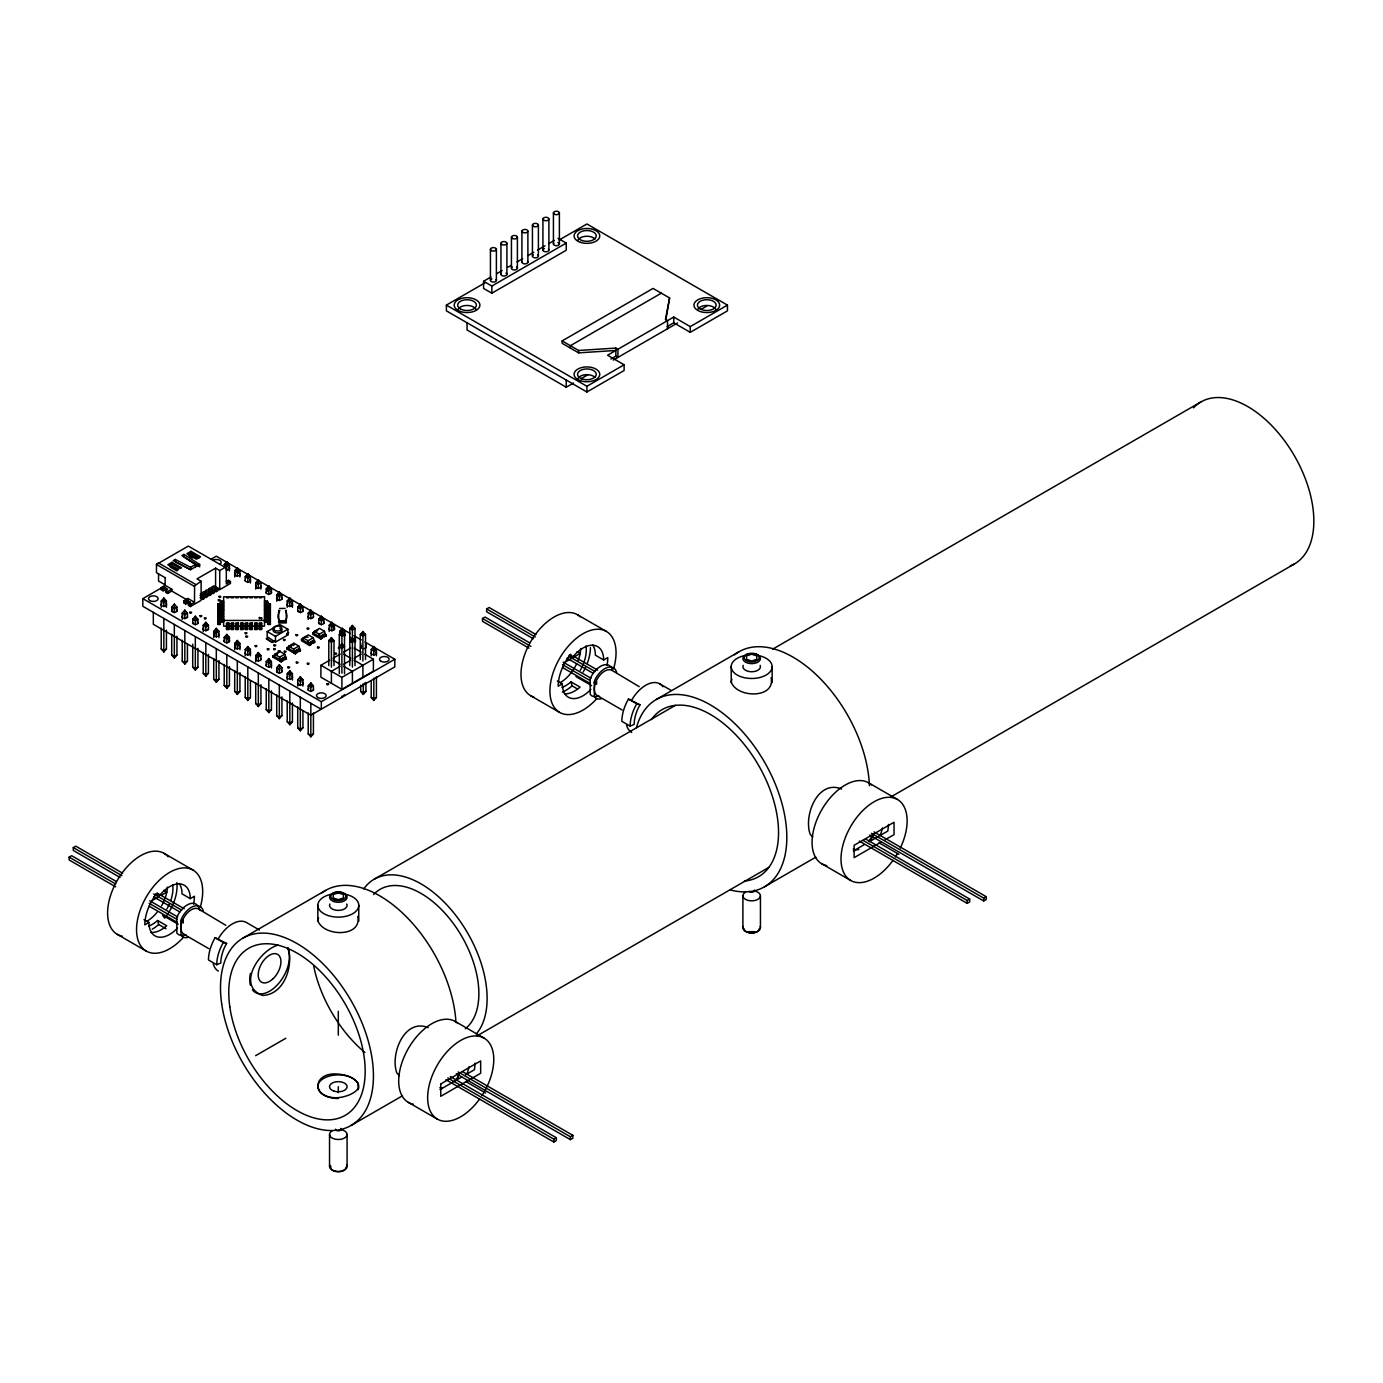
<?xml version="1.0" encoding="UTF-8"?>
<svg xmlns="http://www.w3.org/2000/svg" width="1383" height="1383" viewBox="0 0 1383 1383"><rect width="100%" height="100%" fill="white"/><g stroke="black" fill="none" stroke-linecap="round" stroke-linejoin="round"><path stroke-width="1.5" d="M188.295 603.472L190.37 604.665L194.502 602.279L194.588 585.873L201.123 581.275L201.123 600.36L190.37 606.567L188.295 605.374L188.295 603.472L190.37 602.279L190.37 604.181M274.456 656.579L274.664 654.315L279.815 651.324L284.777 654.194L286.437 658.965L282.823 659.864L281.268 661.956L273.004 657.167L273.004 655.749L276.151 655.023M288.477 648.471L288.684 646.207L293.853 643.233L298.814 646.086L300.474 650.857L296.861 651.756L295.305 653.848L287.042 649.076L287.042 647.642L289.617 646.985M293.853 643.233L293.645 645.498L292.211 644.651L290.655 646.985M302.912 640.139L303.119 637.874L308.288 634.883L313.249 637.753L314.909 642.525L311.296 643.423L309.74 645.515L301.477 640.744L301.477 639.309L303.499 638.6M314.148 633.656L314.356 631.391L319.525 628.418L324.469 631.27L326.129 636.042L322.516 636.941L320.96 639.032L312.696 634.261L312.696 632.826L314.719 632.117M167.378 887.143L166.842 892.087A29.233 16.873 -60 0 1 164.784 899.036M475.164 1063.112L474.473 1069.699L465.397 1074.937M580.739 648.489L580.22 653.433A29.233 16.873 -60 0 1 578.146 660.383M888.543 824.458L887.834 831.027L869.682 841.521M485.208 282.702L446.381 305.124L446.381 310.847L586.911 391.994L624.113 370.523L624.113 364.784L607.586 355.241L615.85 350.469L578.647 352.855L562.12 343.312L562.12 340.927L653.053 288.425L669.597 297.967L665.465 319.438L667.522 320.631L667.522 328.756M665.828 319.871L669.597 297.967M318.539 917.828L317.848 920.525C323.069 936.792 362.139 937.674 357.73 916.462M731.901 679.174L731.209 681.871C736.43 698.138 775.5 699.02 771.109 677.808M290.966 646.466L290.655 645.55M217.771 605.114L219.534 605.114L220.692 601.138L223.614 601.138M219.534 605.114L221.038 601.622L223.614 601.622M217.771 607.811L219.534 607.811L221.038 601.622M219.534 606.463L217.771 606.463L217.771 608.295L219.88 608.295L221.038 604.319L223.614 604.319M219.534 607.811L220.692 603.835L223.614 603.835M217.771 610.508L219.534 610.508L221.038 604.319M219.534 610.508L221.038 607.016L223.614 607.016M217.771 613.205L219.534 613.205L221.038 607.016M219.534 613.205L221.038 609.713L223.614 609.713M217.771 615.919L219.534 615.919L221.038 609.713M219.534 615.919L221.038 612.41L219.534 618.616L217.771 618.616M219.534 618.616L221.038 615.107L219.534 621.313L217.771 621.313M219.534 621.313L221.038 617.821L219.88 621.797L217.771 621.797L217.771 619.964L219.534 619.964M217.771 624.01L219.534 624.01L220.692 620.033L223.614 620.033M219.534 624.01L221.038 620.518L219.88 624.494L217.771 624.494L217.771 622.661L219.534 622.661M261.473 619.169L261.473 617.976L259.416 617.976M166.427 607.293L166.427 601.035L163.834 598.026L161.223 601.035L161.223 607.293M171.717 611.269L171.717 607.102L174.327 604.094L176.938 607.102L176.938 611.269M182.228 619.411L182.228 613.153L184.821 610.145L187.431 613.153L187.431 617.319M224.219 564.662L226.829 563.158L229.422 564.662L226.829 566.166L224.219 564.662L226.829 561.654L229.422 564.662L229.422 570.92M161.223 628.124L161.223 648.955L163.834 651.963L166.427 648.955L166.427 630.199M192.721 623.387L192.721 619.221L195.331 616.213L197.925 619.221L197.925 623.387M239.933 576.97L239.933 570.73L237.323 567.721L234.712 570.73L234.712 576.97M171.717 634.175L171.717 655.023L174.327 658.031L176.938 655.023L176.938 636.266M208.435 629.455L208.435 625.289L205.825 622.281L203.215 625.289L203.215 631.53M250.427 583.038L250.427 576.78L247.816 573.772L245.223 576.78L245.223 580.946M182.228 640.243L182.228 661.074L184.821 664.082L187.431 661.074L187.431 644.409M213.725 637.598L213.725 631.339L216.318 628.331L218.929 631.339L218.929 637.598M260.92 589.106L260.92 582.848L258.327 579.84L255.717 582.848L255.717 589.106M192.721 644.219L192.721 667.142L195.331 670.15L197.925 667.142L197.925 648.385M224.219 641.574L224.219 637.407L226.829 634.399L229.422 637.407L229.422 641.574M271.431 593.082L271.431 588.916L268.821 585.908L266.228 588.916L266.228 593.082M203.215 652.361L203.215 673.21L205.825 676.218L208.435 673.21L208.435 654.453M239.933 649.716L239.933 643.458L237.323 640.467L234.712 643.458L234.712 649.716M281.925 599.133L281.925 594.967L279.331 591.959L276.721 594.967L276.721 601.225M213.725 658.429L213.725 679.26L216.318 682.268L218.929 679.26L218.929 660.521M245.223 655.784L245.223 649.526L247.816 646.518L250.427 649.526L250.427 655.784M292.435 607.293L292.435 601.035L289.825 598.026L287.215 601.035L287.215 607.293M224.219 664.497L224.219 685.328L226.829 688.336L229.422 685.328L229.422 666.571M260.92 659.76L260.92 655.594L258.327 652.586L255.717 655.594L255.717 661.835M302.929 611.269L302.929 607.102L300.318 604.094L297.725 607.102L297.725 611.269M234.712 670.548L234.712 691.396L237.323 694.404L239.933 691.396L239.933 672.639M266.228 665.811L266.228 661.644L268.821 658.636L271.431 661.644L271.431 667.903M313.422 617.319L313.422 613.153L310.829 610.145L308.219 613.153L308.219 619.411M245.223 676.615L245.223 697.447L247.816 700.455L250.427 697.447L250.427 680.782M276.721 671.879L276.721 667.712L279.331 664.704L281.925 667.712L281.925 671.879M323.933 623.387L323.933 619.221L321.323 616.213L318.712 619.221L318.712 623.387M255.717 682.683L255.717 703.515L258.327 706.523L260.92 703.515L260.92 684.758M292.435 680.021L292.435 673.78L289.825 670.772L287.215 673.78L287.215 680.021M334.427 629.455L334.427 625.289L331.816 622.281L329.223 625.289L329.223 631.53M333.994 665.603L333.994 640.606L331.401 637.598L328.791 640.606L328.791 665.603M266.228 688.734L266.228 709.583L268.821 712.573L271.431 709.583L271.431 690.826M297.725 686.089L297.725 679.831L300.318 676.823L302.929 679.831L302.929 686.089M344.92 635.506L344.92 631.339L342.327 628.331L339.717 631.339L339.717 635.506M339.302 673.746L339.302 634.538L341.895 631.53L344.505 634.538L344.505 673.746M354.999 665.603L354.999 628.47L352.406 625.462L349.795 628.47L349.795 665.603M276.721 694.802L276.721 715.633L279.331 718.641L281.925 715.633L281.925 696.876M313.422 690.065L313.422 685.899L310.829 682.891L308.219 685.899L308.219 690.065M349.795 640.606L352.406 637.598L354.999 640.606L352.406 642.092L349.795 640.606L352.406 639.102L354.999 640.606M365.51 659.535L365.51 634.538L362.899 631.53L360.289 634.538L360.289 659.535M287.215 700.87L287.215 721.701L289.825 724.709L292.435 721.701L292.435 702.944M297.725 706.92L297.725 727.752L300.318 730.76L302.929 727.752L302.929 711.087M371.214 655.784L371.214 649.526L373.825 646.518L376.418 649.526L376.418 655.784M344.505 694.577L341.895 697.585L341.895 696.081M308.219 712.988L308.219 733.82L310.829 736.828L313.422 733.82L313.422 712.988M365.51 682.459L362.899 685.467L362.899 683.963M360.721 685.138L360.721 691.396L363.314 694.404L365.925 691.396L365.925 683.046M371.214 680.782L371.214 697.447L373.825 700.455L376.418 697.447L376.418 676.615M276.617 654.851L278.173 652.759M557.989 238.308L566.252 243.08L566.252 250.237L491.847 293.196L483.583 288.425L483.583 281.268L491.017 276.963M496.601 273.748L502.185 270.515M507.751 267.299L511.485 265.156M517.052 261.923L522.636 258.707M528.22 255.492L533.803 252.259M537.52 250.116L544.954 245.811M548.688 243.667L554.255 240.452M559.181 240.002L586.911 223.977L727.458 305.124L727.458 310.847L690.255 332.335L673.728 322.792L667.107 326.595M483.583 281.268L491.847 286.039L566.252 243.08M226.328 568.05L225.325 567.307L219.724 570.539L215.592 568.154L215.592 587.239L219.724 589.625L230.46 583.419L230.46 581.517L226.328 583.903L226.328 568.05L188.295 546.095L156.469 564.471L156.469 572.683L165.493 577.887M195.539 564.454L190.577 567.307L175.278 559.441L173.221 560.634L190.577 569.692L199.671 564.454L183.956 554.427L181.899 555.62L195.539 564.454L195.539 566.84M170.316 564.696L171.976 563.728L180.239 568.499L181.484 567.791L171.976 562.311L167.844 564.696L177.352 570.176L178.597 569.468L170.316 564.696L170.316 567.082L176.938 570.885M189.333 553.719L190.992 552.751L199.256 557.522L200.5 556.813L190.992 551.316L186.861 553.719L196.369 559.199L197.613 558.49L189.333 553.719L189.333 556.104L192.652 558.006M661.316 293.196L570.384 345.698L570.384 348.084M161.016 587.723L163.09 588.916L165.147 587.723L165.147 589.625L163.09 590.818L161.016 589.625L161.016 587.723L165.147 585.337L171.769 589.158L171.769 591.06L187.898 600.36L187.898 598.459L183.749 600.844L183.749 602.746L185.823 603.956L187.898 602.746L187.898 600.844L185.823 602.037L183.749 600.844M142.829 598.649L321.323 701.7L321.323 709.341L142.829 606.29L142.829 598.649L164.871 585.925M210.821 559.389L216.318 556.208L350.193 633.5M171.769 591.06L167.637 593.445L165.562 592.252L165.562 590.351L167.637 589.158L165.147 587.723M165.562 590.351L167.637 591.544L171.769 589.158M215.592 568.154L196.991 578.889L201.123 581.275M562.12 340.927L578.647 350.469L615.85 348.084L617.924 349.277L673.728 317.053L690.255 326.595L727.458 305.124M183.749 602.746L187.898 600.36M176.938 607.102L174.327 608.606L171.717 607.102M202.056 592.667L203.75 591.682L207.882 594.068L207.882 596.471L206.188 597.439L202.056 595.053L202.056 592.667L206.188 595.053L207.882 594.068M205.445 593.1L205.445 590.714L207.139 589.728L211.271 592.131L211.271 594.517L209.576 595.485L205.445 593.1L203.75 594.068M208.816 591.146L208.816 588.76L210.51 587.792L214.642 590.178L214.642 592.564L212.947 593.532L210.199 591.941M212.204 589.193L212.204 586.807L213.898 585.839L218.03 588.224L218.03 590.61L216.336 591.578L212.204 589.193L210.51 590.178M610.888 359.061L615.85 356.192L617.924 357.384L617.924 349.277M226.328 581.517L228.402 580.324L230.46 581.517M200.051 595.416L202.817 597.007L204.494 596.021L204.494 598.407L202.817 599.392L200.051 597.802M205.445 590.714L209.576 593.1L211.271 592.131M208.816 588.76L212.947 591.146L214.642 590.178M212.204 586.807L216.336 589.193L218.03 588.224M467.039 322.792L467.039 329.949L566.252 387.223L573.53 383.022M580.808 378.821L588.069 374.62M613.274 360.081L677.549 322.965M701.302 309.239L706.799 306.075M187.431 613.153L184.821 614.657L182.228 613.153M446.381 305.124L586.911 386.272L624.113 364.784M258.327 581.344L255.717 582.848L258.327 584.352L260.92 582.848M166.427 648.955L163.834 650.459L161.223 648.955M176.938 655.023L174.327 656.527L171.717 655.023M289.825 599.531L287.215 601.035L289.825 602.539L292.435 601.035M187.431 661.074L184.821 662.578L182.228 661.074M229.422 637.407L226.829 638.911L224.219 637.407M197.925 667.142L195.331 668.646L192.721 667.142M268.44 637.546L267.196 637.304L267.196 631.582L279.608 624.424L287.871 629.196L287.871 634.918L275.476 642.075L274.232 641.366L272.157 642.559L266.383 638.739L268.44 637.546L274.232 641.366M310.829 611.649L308.219 613.153L310.829 614.657L313.422 613.153M208.435 673.21L205.825 674.714L203.215 673.21M267.196 631.582L275.476 636.353L287.871 629.196M266.383 638.739L272.157 642.075L274.232 640.882M286.627 633.725L288.701 632.532L286.627 634.209L287.871 634.918M218.929 679.26L216.318 680.764L213.725 679.26M305.09 637.217L308.081 637.165M317.865 629.835L316.742 631.339M273.004 657.167L274.56 654.851M287.042 649.076L288.58 646.743M229.422 685.328L226.829 686.832L224.219 685.328M274.664 654.315L279.625 657.167L284.777 654.194M288.684 646.207L293.645 649.076L298.814 646.086M303.119 637.874L308.081 640.744L313.249 637.753M314.356 631.391L319.317 634.261L324.469 631.27M284.984 656.7L279.815 659.674L279.625 657.167M299.022 648.592L293.853 651.583L293.645 649.076M313.457 640.26L308.288 643.251L308.081 640.744M324.677 633.777L319.525 636.768L319.317 634.261M279.625 660.988L284.777 658.014L286.437 658.965M293.645 652.897L298.814 649.906L300.474 650.857M308.081 644.564L313.249 641.574M321.029 637.079L324.469 635.091L326.129 636.042M273.004 655.749L281.268 660.521L282.823 658.429L286.437 657.53M287.042 647.642L295.305 652.413L296.861 650.321L300.474 649.44M301.477 639.309L309.74 644.08L311.296 641.989L314.909 641.09M312.696 632.826L320.96 637.598L322.516 635.506L326.129 634.624M342.327 629.835L339.717 631.339L342.327 632.844L344.92 631.339M239.933 691.396L237.323 692.9L234.712 691.396M281.925 667.712L279.331 669.216L276.721 667.712M352.406 626.966L349.795 628.47L352.406 629.974L354.999 628.47M250.427 697.447L247.816 698.951L245.223 697.447M344.505 646.656L341.895 648.16L339.302 646.656L341.895 643.648L344.505 646.656L341.895 645.152M364.645 654.159L373.393 659.207L373.393 671.153L341.895 689.339L320.908 677.203L320.908 665.275L329.655 660.227M333.147 658.204L340.149 654.159M343.641 652.136L350.642 648.091M260.92 703.515L258.327 705.019L255.717 703.515M340.149 666.278L331.401 671.343L331.401 683.271M343.641 664.272L350.642 660.227M354.152 658.204L361.153 654.159M271.431 709.583L268.821 711.069L266.228 709.583M320.908 665.275L341.895 677.393L373.393 659.207M281.925 715.633L279.331 717.137L276.721 715.633M321.323 701.7L394.812 659.259L394.812 666.9L310.829 715.201L153.323 624.286L153.323 612.341M120.027 877.444L73.282 850.441L73.282 847.589L75.771 846.154L122.517 873.14M533.406 638.773L486.643 611.787L486.643 608.935L489.133 607.5L535.878 634.486M292.435 721.701L289.825 723.205L287.215 721.701M115.653 886.831L69.15 859.984L69.15 857.132L71.622 855.697L116.276 881.472M529.015 648.178L482.511 621.33L482.511 618.478L485.001 617.043L529.637 642.818M302.929 727.752L300.318 729.256L297.725 727.752M365.925 691.396L363.314 692.9L360.721 691.396M313.422 733.82L310.829 735.324L308.219 733.82M376.418 697.447L373.825 698.951L371.214 697.447M152.337 900.471L157.766 897.325M161.396 895.233L166.842 892.087L163.747 890.306M563.884 662.872L580.22 653.433L577.109 651.652M177.525 928.045A29.233 16.873 -60 0 1 148.949 922.496L144.817 924.881A35.076 20.244 -60 0 1 157.213 892.917L159.287 895.856A29.233 16.873 -60 0 1 190.284 898.639L194.415 896.236A35.076 20.244 -60 0 1 193.568 904.136M590.887 689.391A29.233 16.873 -60 0 1 562.311 683.842L558.179 686.227A35.076 20.244 -60 0 1 570.591 654.263L572.648 657.202A29.233 16.873 -60 0 1 603.645 659.985L607.794 657.582A35.076 20.244 -60 0 1 606.947 665.482M180.758 921.562L183.248 920.127L183.248 922.997M594.12 682.908L596.609 681.473L596.609 684.343M242.889 938.158L325.575 890.427M656.268 699.504L738.937 651.773M374.205 879.225L675.353 705.365M772.613 649.197L1200.945 401.917M255.63 1055.678L285.814 1038.27M477.1 1035.832L768.879 867.366M890.462 797.178L1294.471 563.918M351.04 1125.485L402.488 1095.785M764.419 886.831L815.849 857.132M439.984 1089.597L461.766 1077.029M853.346 850.943L864.237 844.65M881.334 841.953L854.106 857.667L854.106 845.307L894.04 822.263L894.04 834.623L884.964 839.861M447.798 1077.927L553.84 1139.143L556.312 1137.725L556.312 1140.577L553.84 1142.012L445.948 1079.725M863.027 840.345L967.201 900.489L969.673 899.071L969.673 901.923L967.201 903.358L859.31 841.071M458.171 1071.981L570.366 1136.757L572.856 1135.339L572.856 1138.192L570.366 1139.627L456.304 1073.761M871.532 833.327L983.728 898.103L986.217 896.668L986.217 899.538L983.728 900.973L869.665 835.107M278.035 945.09C259.226 950.363 236.234 985.491 262.407 995.432C284.31 994.93 293.68 965.801 288.062 947.649M630.112 726.092L634.175 724.364A28.058 16.198 -60 0 1 639.983 704.811L628.452 699.037A32.449 18.74 -60 0 0 621.831 721.321L630.112 726.092A32.449 18.74 -60 0 1 636.733 703.809L628.452 699.037M216.733 964.746L220.796 963.017A28.058 16.198 -60 0 1 226.605 943.465L215.091 937.691A32.449 18.74 -60 0 0 208.47 959.975L216.733 964.746A32.449 18.74 -60 0 1 223.354 942.463L215.091 937.691M279.556 608.485L285.123 608.416M279.85 610.56C272.002 624.321 292.297 625.635 285.52 610.664M226.535 597.767L228.887 597.767M231.22 597.767L233.554 597.767M235.888 597.767L238.239 597.767M240.573 597.767L242.907 597.767M245.24 597.767L247.592 597.767M249.925 597.767L252.259 597.767M254.61 597.767L256.944 597.767M259.278 597.767L261.612 597.767M264.533 601.138L267.455 601.138L268.63 605.114L270.394 605.114M264.533 601.622L267.109 601.622L268.63 605.114M223.614 602.487L220.692 602.487L220.692 601.138M264.533 602.487L267.455 602.487L267.455 601.138M221.038 602.971L223.614 602.971M264.533 602.971L267.109 602.971L268.63 607.811L270.394 607.811M219.534 603.766L217.771 603.766L217.771 605.581L219.88 605.581L219.88 604.233L217.771 604.233M264.533 603.835L267.455 603.835L267.455 605.184L264.533 605.184M268.63 603.766L270.394 603.766L270.394 605.581L268.285 605.581L268.285 604.233L270.394 604.233M264.533 604.319L267.109 604.319L268.63 607.811M220.692 605.184L223.614 605.184M221.038 605.668L223.614 605.668M264.533 605.668L267.109 605.668L268.285 608.295L270.394 608.295L270.394 606.463L268.63 606.463M223.614 606.532L220.692 606.532L220.692 607.88L223.614 607.88M264.533 606.532L267.455 606.532L268.63 610.508L270.394 610.508M217.771 606.947L219.88 606.947M264.533 607.016L267.109 607.016L268.63 610.508M270.394 606.947L268.285 606.947L268.285 608.295M264.533 607.88L267.455 607.88L267.455 606.532M221.038 608.364L223.614 608.364M264.533 608.364L267.109 608.364L268.63 613.205L270.394 613.205M219.534 609.16L217.771 609.16L217.771 610.992L219.88 610.992M268.63 609.16L270.394 609.16L270.394 610.992L268.285 610.992M223.614 609.229L220.692 609.229L220.692 610.595L223.614 610.595M264.533 609.229L267.455 609.229L267.455 610.595L264.533 610.595M264.533 609.713L267.109 609.713L268.63 613.205M221.038 611.061L223.614 611.061M264.533 611.061L267.109 611.061L268.63 615.919L270.394 615.919M219.534 611.856L217.771 611.856L217.771 613.689L219.88 613.689M223.614 611.943L220.692 611.943L220.692 613.291L223.614 613.291M264.533 611.943L267.455 611.943L267.455 613.291L264.533 613.291M268.63 611.856L270.394 611.856L270.394 613.689L268.285 613.689M221.038 613.758L223.614 613.758M264.533 613.758L267.109 613.758L268.63 618.616L270.394 618.616M219.534 614.571L217.771 614.571L217.771 616.386L219.88 616.386M223.614 614.64L220.692 614.64L220.692 615.988L223.614 615.988M264.533 614.64L267.455 614.64L267.455 615.988L264.533 615.988M268.63 614.571L270.394 614.571L270.394 616.386L268.285 616.386M221.038 616.472L223.614 616.472M264.533 616.472L267.109 616.472L268.63 621.313L270.394 621.313M219.534 617.267L217.771 617.267L217.771 619.083L219.88 619.083L219.88 617.734M268.63 617.267L270.394 617.267L270.394 619.083L268.285 619.083M223.614 617.337L220.692 617.337L220.692 618.685L223.614 618.685M264.533 617.337L267.455 617.337L267.455 618.685L264.533 618.685M221.038 619.169L223.614 619.169M264.533 619.169L267.109 619.169L268.63 624.01L270.394 624.01M264.533 620.033L267.455 620.033L268.63 624.01M268.63 619.964L270.394 619.964L270.394 621.797L268.285 621.797M223.614 620.448L264.533 620.448M278.692 621.019L286.281 621.019M223.614 621.382L220.692 621.382L220.692 620.033M264.533 621.382L267.455 621.382M221.038 621.866L223.614 621.866M264.533 621.866L267.109 621.866L268.285 624.494L270.394 624.494L270.394 622.661L268.63 622.661M278.692 621.78L286.281 621.78M226.535 623.56L228.887 623.56M231.22 623.56L233.554 623.56M235.888 623.56L238.239 623.56M240.573 623.56L242.907 623.56M245.24 623.56L247.592 623.56M249.925 623.56L252.259 623.56M254.61 623.56L256.944 623.56M259.278 623.56L261.612 623.56M226.535 625.047L228.887 624.77M231.22 625.047L233.554 624.77M235.888 624.77L238.239 625.047M240.573 625.047L242.907 624.77M245.24 625.047L247.592 624.77M249.925 624.77L252.259 625.047M254.61 624.77L256.944 625.047M259.278 625.047L261.612 624.77M226.535 628.055L228.887 628.055M231.22 628.055L233.554 628.055M235.888 628.055L238.239 628.055M240.573 628.055L242.907 628.055M245.24 628.055L247.592 628.055M249.925 628.055L252.259 628.055M254.61 628.055L256.944 628.055M259.278 628.055L261.612 628.055M226.535 628.331L228.887 628.331M231.22 628.331L233.554 628.331M235.888 628.331L238.239 628.331M240.573 628.331L242.907 628.331M245.24 628.331L247.592 628.331M249.925 628.331L252.259 628.331M254.61 628.331L256.944 628.331M259.278 628.331L261.612 628.331M226.535 629.075L228.887 629.075M231.22 629.075L233.554 629.075M235.888 629.075L238.239 629.075M240.573 629.075L242.907 629.075M245.24 629.075L247.592 629.075M249.925 629.075L252.259 629.075M254.61 629.075L256.944 629.075M259.278 629.075L261.612 629.075M339.786 647.503L338.334 647.987L339.786 648.834M748.704 931.675L754.634 931.675M636.733 703.809L639.983 704.811M223.354 942.463L226.605 943.465M577.437 614.709L606.376 631.409M868.524 782.761L897.446 799.46M659.777 683.842L670.928 690.29M603.645 659.985L595.381 655.196A29.233 16.873 -60 0 0 592.615 644.876M573.271 656.078L597.594 670.115M569.174 655.196L572.648 657.202M874.021 831.892L986.217 896.668M486.643 608.935L535.273 636.993M568.932 656.424L595.105 671.55M567.065 658.222L593.238 673.331M879.018 842.817L898.915 854.314M563.123 662.146L591.025 678.258M865.516 838.928L969.673 899.071M482.511 618.478L530.882 646.397M562.501 664.653L590.403 680.764M562.501 667.522L590.403 683.634M575.95 676.581L591.578 685.605M597.352 695.684L622.16 709.998M562.034 687.455A29.233 16.873 -60 0 0 570.972 681.854L580.065 687.092A29.233 16.873 -60 0 1 564.385 693.765M570.972 681.854L572.043 685.847L577.506 688.993M557.349 680.972L562.311 683.842M530.674 695.701L559.596 712.418M821.744 863.753L850.683 880.47M353.91 635.644L361.343 639.949M365.077 642.092L394.812 659.259M373.825 648.022L376.418 649.526L373.825 651.03L371.214 649.526M341.895 633.034L344.505 634.538L341.895 636.042L339.302 634.538M192.583 554.618L198.91 558.283M354.152 648.091L361.153 652.136M189.056 560.236L197.665 565.198M343.641 654.159L350.642 658.204M354.152 660.227L362.899 665.275L362.899 677.203M333.147 660.227L340.149 664.272M343.641 666.278L352.406 671.343L352.406 683.271M195.66 584.421L158.786 563.14A3.164 2.576 0 0 0 157.904 563.244L156.469 564.471L194.502 586.427M200.362 593.635L204.494 596.021M165.493 585.044L158.544 581.033L158.544 573.876M187.898 598.459L194.502 602.279M187.898 600.844L190.37 602.279M195.331 617.717L197.925 619.221L195.331 620.725L192.721 619.221M216.318 629.835L218.929 631.339L216.318 632.844L213.725 631.339M247.816 648.022L250.427 649.526L247.816 651.03L245.223 649.526M268.821 660.14L271.431 661.644L268.821 663.149L266.228 661.644M300.318 678.327L302.929 679.831L300.318 681.335L297.725 679.831M164.076 853.363L192.998 870.063M455.145 1021.415L484.085 1038.114M259.434 930.016L246.399 922.496A28.058 16.198 -60 0 0 218.341 938.694M190.284 898.639L182.02 893.85A29.233 16.873 -60 0 0 179.254 883.53M198.599 909.029L225.827 925.313M158.042 893.66L184.216 908.769M155.812 893.85L159.287 895.856M462.527 1071.635L572.856 1135.339M73.282 847.589L121.911 875.646M153.686 894.006L181.743 910.204M153.686 896.875L179.876 911.985M465.656 1081.471L485.537 1092.968M149.762 900.8L177.664 916.912M450.288 1076.51L556.312 1137.725M69.15 857.132L115.653 883.979M149.139 903.306L177.041 919.418M149.139 906.176L177.041 922.288M178.217 924.259L162.589 915.235L164.663 918.191A35.076 20.244 -60 0 0 176.851 882.613M183.991 934.338L208.798 948.652M148.673 926.109A29.233 16.873 -60 0 0 157.61 920.508L166.703 925.763A29.233 16.873 -60 0 1 151.024 932.419M157.61 920.508L158.682 924.501L165.96 928.702M143.988 919.626L148.949 922.496M117.296 934.355L146.235 951.072M408.383 1102.407L437.322 1119.124M639.205 686.659L611.977 670.375A14.608 8.436 -60 0 0 596.471 680.505A14.608 8.436 -60 0 0 599.496 696.341M841.59 789.019C817.716 779.096 803.264 815.78 810.248 834.416L812.789 836.992M428.229 1027.673C404.355 1017.75 389.902 1054.434 396.869 1073.07L399.428 1075.646M268.63 615.919L267.109 612.41L267.109 613.758M268.63 618.616L267.109 615.107L267.109 616.472M268.63 621.313L267.109 617.821L267.109 619.169M983.728 898.103L983.728 900.973M967.201 900.489L967.201 903.358M772.129 666.675L772.129 682.58M760.443 895.786L760.443 927.768M742.896 895.786L742.896 927.768M731.209 666.675L731.209 682.58M690.255 326.595L690.255 332.335M673.728 317.053L673.728 322.792M615.85 348.084L615.85 356.192M586.911 386.272L586.911 391.994M578.647 350.469L578.647 352.855M570.366 1136.757L570.366 1139.627M566.252 380.066L566.252 387.223M559.389 212.947L559.389 243.978M553.84 1139.143L553.84 1142.012M553.425 212.947L553.425 243.978M548.895 219.015L548.895 250.046M542.931 219.015L542.931 250.046M538.402 225.083L538.402 256.097M532.438 225.083L532.438 256.097M527.891 231.134L527.891 262.165M521.927 231.134L521.927 262.165M517.398 237.202L517.398 268.233M511.433 237.202L511.433 268.233M506.904 243.27L506.904 274.283M500.94 243.27L500.94 274.283M496.393 249.32L496.393 280.351M491.847 286.039L491.847 293.196M490.429 249.32L490.429 280.351M373.825 646.518L373.825 655.196M373.825 678.119L373.825 700.455M365.925 643.458L365.925 647.642M363.314 684.55L363.314 694.404M362.899 631.53L362.899 661.039M360.721 643.458L360.721 647.642M358.767 905.329L358.767 921.234M355.431 637.407L355.431 641.574M352.406 625.462L352.406 667.107M350.21 637.407L350.21 641.574M347.081 1134.44L347.081 1166.422M342.327 628.331L342.327 632.844M341.895 631.53L341.895 673.158M341.895 677.393L341.895 689.339M338.299 1011.301L338.299 1035.158M338.299 1086.71L338.299 1092.674M331.816 622.281L331.816 630.959M331.401 637.598L331.401 667.107M329.534 1134.44L329.534 1166.422M324.573 635.506L324.573 636.941M322.516 636.699L322.516 638.133M321.323 616.213L321.323 624.891M320.96 637.598L320.96 639.032M317.848 905.329L317.848 921.234M314.252 631.927L314.252 633.362M313.353 641.989L313.353 643.423M311.296 643.181L311.296 644.616M310.829 610.145L310.829 618.823M310.829 682.891L310.829 691.569M310.829 703.273L310.829 736.828M309.74 644.08L309.74 645.515M303.015 638.41L303.015 639.845M300.318 604.094L300.318 612.773M300.318 676.823L300.318 685.501M300.318 697.205L300.318 730.76M298.918 650.321L298.918 651.756M296.861 651.514L296.861 652.949M295.305 652.413L295.305 653.848M289.825 598.026L289.825 606.705M289.825 670.772L289.825 679.451M289.825 691.154L289.825 724.709M286.281 610.214L286.281 622.92L278.692 622.92L278.692 610.214M284.881 658.429L284.881 659.864M282.823 659.622L282.823 661.057M281.268 660.521L281.268 661.956M279.331 591.959L279.331 600.637M279.331 664.704L279.331 673.383M279.331 685.086L279.331 718.641M276.617 653.658L276.617 655.093M275.476 636.353L275.476 642.075M268.821 585.908L268.821 594.586M268.821 658.636L268.821 667.315M268.821 679.018L268.821 712.573M268.285 624.494L267.109 620.518L267.109 621.866M267.109 601.622L267.109 602.971M267.109 604.319L267.109 605.668M267.109 607.016L267.109 608.364M267.109 609.713L267.109 611.061M258.327 579.84L258.327 588.518M258.327 652.586L258.327 661.264M258.327 672.968L258.327 706.523M247.816 573.772L247.816 582.45M247.816 646.518L247.816 655.196M247.816 666.9L247.816 700.455M237.323 567.721L237.323 576.4M237.323 640.467L237.323 649.128M237.323 660.832L237.323 694.404M228.402 580.324L228.402 582.226M226.829 561.654L226.829 570.332M226.829 634.399L226.829 643.078M226.829 654.781L226.829 688.336M219.88 620.448L219.88 621.797M219.88 623.145L219.88 624.494M219.724 570.539L219.724 589.625M216.336 589.193L216.336 591.578M216.318 628.331L216.318 637.01M216.318 648.713L216.318 682.268M212.947 591.146L212.947 593.532M209.576 593.1L209.576 595.485M206.188 595.053L206.188 597.439M205.825 622.281L205.825 630.959M205.825 642.663L205.825 676.218M202.817 597.007L202.817 599.392M199.671 564.454L199.671 566.84L183.956 556.813L183.956 554.427M195.331 616.213L195.331 624.891M195.331 636.595L195.331 670.15M190.992 551.316L190.992 553.719M190.577 567.307L190.577 569.692L175.278 561.826L175.278 559.441M190.37 604.665L190.37 606.567M185.823 602.037L185.823 603.956M184.821 610.145L184.821 618.823M184.821 630.527L184.821 664.082M174.327 604.094L174.327 612.773M174.327 624.476L174.327 658.031M171.976 562.311L171.976 564.696M167.637 591.544L167.637 593.445M165.147 577.696L165.147 585.337M163.834 598.026L163.834 606.705M163.834 618.408L163.834 651.963M163.09 588.916L163.09 590.818M458.015 309.446A9.353 5.394 0 0 1 467.039 305.453A9.353 5.394 0 0 1 476.08 309.446M577.887 240.244A9.353 5.394 0 0 1 585.701 236.286A9.353 5.394 0 0 1 595.018 238.948M697.758 309.446A9.353 5.394 0 0 1 706.799 305.453A9.353 5.394 0 0 1 715.824 309.446M577.887 378.665A9.353 5.394 0 0 1 585.701 374.707A9.353 5.394 0 0 1 595.018 377.369M557.902 242.492A2.973 1.729 0 0 1 558.991 244.843A2.973 1.729 0 0 1 554.929 245.465A2.973 1.729 0 0 1 553.822 243.114M516.516 267.005A2.973 1.729 0 0 1 516.516 269.443A2.973 1.729 0 0 1 512.298 269.443A2.973 1.729 0 0 1 512.298 267.005M506.022 273.073A2.973 1.729 0 0 1 506.195 275.39A2.973 1.729 0 0 1 502.202 275.701A2.973 1.729 0 0 1 501.337 273.436M537.52 254.887A2.973 1.729 0 0 1 537.52 257.324A2.973 1.729 0 0 1 533.302 257.324A2.973 1.729 0 0 1 533.302 254.887M527.493 261.301A2.973 1.729 0 0 1 525.298 263.876A2.973 1.729 0 0 1 522.031 261.715M495.996 279.487A2.973 1.729 0 0 1 494.907 281.838A2.973 1.729 0 0 1 490.827 281.216A2.973 1.729 0 0 1 491.916 278.865M548.498 249.182A2.973 1.729 0 0 1 547.409 251.533A2.973 1.729 0 0 1 543.329 250.911A2.973 1.729 0 0 1 544.418 248.56M281.337 629.109A4.391 2.524 0 0 1 280.058 632.463A4.391 2.524 0 0 1 274.18 632.014A4.391 2.524 0 0 1 274.439 628.591M279.729 628.193A4.391 2.524 0 0 1 280.645 628.591M375.709 652.119A2.68 1.539 0 0 1 374.516 654.695A2.68 1.539 0 0 1 371.232 652.811M365.907 646.743A2.68 1.539 0 0 1 364.006 648.627M361.43 648.229A2.68 1.539 0 0 1 361.43 646.051M212.913 560.305A4.823 2.783 0 0 1 219.741 560.305A4.823 2.783 0 0 1 219.741 564.247M270.705 591.492A2.68 1.539 0 0 1 270.359 593.843A2.68 1.539 0 0 1 266.4 593.238A2.68 1.539 0 0 1 268.129 591.094M260.903 586.133A2.68 1.539 0 0 1 257.636 588.017A2.68 1.539 0 0 1 256.443 585.441M354.705 639.983A2.68 1.539 0 0 1 354.705 642.179M350.936 642.179A2.68 1.539 0 0 1 350.936 639.983M228.714 639.983A2.68 1.539 0 0 1 228.714 642.179A2.68 1.539 0 0 1 224.945 642.179A2.68 1.539 0 0 1 224.945 639.983M218.22 633.933A2.68 1.539 0 0 1 217.857 636.284A2.68 1.539 0 0 1 213.898 635.661A2.68 1.539 0 0 1 215.627 633.535M208.401 628.556A2.68 1.539 0 0 1 205.133 630.441A2.68 1.539 0 0 1 203.941 627.865M197.216 621.797A2.68 1.539 0 0 1 196.023 624.39A2.68 1.539 0 0 1 192.738 622.488M238.014 572.908A2.68 1.539 0 0 1 239.743 575.051A2.68 1.539 0 0 1 235.784 575.656A2.68 1.539 0 0 1 235.438 573.305M228.714 567.255A2.68 1.539 0 0 1 229.146 569.105A2.68 1.539 0 0 1 226.138 569.831M165.718 603.61A2.68 1.539 0 0 1 165.718 605.806A2.68 1.539 0 0 1 161.932 605.806A2.68 1.539 0 0 1 161.932 603.61M187.414 616.438A2.68 1.539 0 0 1 184.129 618.322A2.68 1.539 0 0 1 182.936 615.746M176.211 609.678A2.68 1.539 0 0 1 176.211 611.856A2.68 1.539 0 0 1 172.443 611.856A2.68 1.539 0 0 1 172.443 609.678M302.203 609.678A2.68 1.539 0 0 1 301.01 612.254A2.68 1.539 0 0 1 297.743 610.37M323.207 621.797A2.68 1.539 0 0 1 322.014 624.39A2.68 1.539 0 0 1 318.747 622.488M313.405 616.438A2.68 1.539 0 0 1 310.138 618.322A2.68 1.539 0 0 1 308.928 615.746M333.718 627.865A2.68 1.539 0 0 1 333.718 630.043A2.68 1.539 0 0 1 329.932 630.043A2.68 1.539 0 0 1 329.932 627.865M291.709 603.61A2.68 1.539 0 0 1 291.709 605.806A2.68 1.539 0 0 1 287.941 605.806A2.68 1.539 0 0 1 287.941 603.61M281.216 597.56A2.68 1.539 0 0 1 281.216 599.738A2.68 1.539 0 0 1 277.43 599.738A2.68 1.539 0 0 1 277.43 597.56M302.203 682.424A2.68 1.539 0 0 1 301.01 685A2.68 1.539 0 0 1 297.743 683.116M291.709 676.356A2.68 1.539 0 0 1 291.709 678.534A2.68 1.539 0 0 1 287.941 678.534A2.68 1.539 0 0 1 287.941 676.356M281.216 670.306A2.68 1.539 0 0 1 281.216 672.484A2.68 1.539 0 0 1 277.43 672.484A2.68 1.539 0 0 1 277.43 670.306M344.211 633.933A2.68 1.539 0 0 1 344.211 636.111M339.734 635.419A2.68 1.539 0 0 1 340.425 633.933M270.705 664.238A2.68 1.539 0 0 1 270.705 666.416A2.68 1.539 0 0 1 266.936 666.416A2.68 1.539 0 0 1 266.936 664.238M260.903 658.861A2.68 1.539 0 0 1 257.636 660.763A2.68 1.539 0 0 1 256.443 658.17M249.718 579.373A2.68 1.539 0 0 1 248.508 581.949A2.68 1.539 0 0 1 245.24 580.065M313.405 689.183A2.68 1.539 0 0 1 310.138 691.068A2.68 1.539 0 0 1 308.928 688.492M249.718 652.119A2.68 1.539 0 0 1 248.508 654.695A2.68 1.539 0 0 1 245.24 652.811M238.014 645.654A2.68 1.539 0 0 1 239.743 647.797A2.68 1.539 0 0 1 235.784 648.402A2.68 1.539 0 0 1 235.438 646.051M872.154 836.145A17.53 10.13 -60 0 1 869.112 841.417M858.791 849.473A17.53 10.13 -60 0 1 853.225 848.972M753.942 653.675A8.765 5.065 0 0 1 758.852 661.472A8.765 5.065 0 0 1 744.486 661.472A8.765 5.065 0 0 1 749.396 653.675M612.513 670.029A17.53 10.13 -60 0 0 591.768 675.578L590.195 678.846L590.195 694.387L591.768 695.839A17.53 10.13 -60 0 0 597.318 696.323M616.645 672.415A17.53 10.13 -60 0 0 595.9 677.964L594.327 681.231L594.327 696.773L595.9 698.225A17.53 10.13 -60 0 0 601.449 698.709M882.458 827.933A29.233 16.873 -60 0 1 880.401 834.883M826.775 865.62A46.763 27.003 -60 0 1 821.001 811.095A46.763 27.003 -60 0 1 871.376 784.87M893.038 860.295A46.763 27.003 -60 0 1 841.59 865.896A46.763 27.003 -60 0 1 881.697 798.406A46.763 27.003 -60 0 1 900.298 848.056M897.446 853.467A46.763 27.003 -60 0 1 895.337 856.941M870.944 838.15A35.076 20.244 -60 0 1 869.008 841.279M754.444 890.116A2.87 1.66 0 0 1 752.767 892.07A2.87 1.66 0 0 1 749.188 891.361M756.052 891.413A8.765 5.065 0 0 1 758.852 898.691A8.765 5.065 0 0 1 746.042 899.659A8.765 5.065 0 0 1 745.472 892.208M760.149 926.454A8.765 5.065 0 0 1 751.678 932.834A8.765 5.065 0 0 1 743.207 926.454M759.267 928.719A7.607 4.391 0 0 1 751.678 933.11A7.607 4.391 0 0 1 744.071 928.719M873.347 835.315A28.058 16.198 -60 0 1 869.682 841.659M631.72 700.04A28.058 16.198 -60 0 1 662.924 686.763M631.72 732.437A28.058 16.198 -60 0 1 626.568 725.141M636.474 727.665A108.151 62.442 60 0 1 764.419 761.947A108.151 62.442 60 0 1 730.12 889.891M734.425 654.851A108.151 62.442 60 0 1 817.595 676.01A108.151 62.442 60 0 1 869.406 785.7M651.272 719.679A96.464 55.683 60 0 1 758.558 765.318A96.464 55.683 60 0 1 744.434 881.057M760.149 665.361A8.765 5.065 0 0 1 751.678 671.74A8.765 5.065 0 0 1 743.207 665.361M756.968 655.265A20.468 11.807 0 0 1 768.429 673.452A20.468 11.807 0 0 1 734.909 673.452A20.468 11.807 0 0 1 746.371 655.265M585.977 645.982A29.233 16.873 -60 0 1 583.522 663.477M582.813 665.223A29.233 16.873 -60 0 1 580.238 670.323M576.642 663.84A29.233 16.873 -60 0 1 560.253 682.649M590.42 647.572A35.076 20.244 -60 0 1 587.101 663.805M585.683 667.125A35.076 20.244 -60 0 1 583.159 672.017M572.043 685.847A35.076 20.244 -60 0 1 562.38 692.157M596.972 698.432A46.763 27.003 -60 0 1 550.348 696.842A46.763 27.003 -60 0 1 586.824 631.772A46.763 27.003 -60 0 1 613.533 668.888M533.924 697.118A46.763 27.003 -60 0 1 530.674 641.695A46.763 27.003 -60 0 1 580.29 616.818M340.788 1128.372A2.87 1.66 0 0 1 339.042 1130.793A2.87 1.66 0 0 1 335.447 1129.185M340.581 1129.548A8.765 5.065 0 0 1 346.251 1136.584A8.765 5.065 0 0 1 333.286 1138.589A8.765 5.065 0 0 1 332.11 1130.862M346.77 1165.108A8.765 5.065 0 0 1 338.299 1171.487A8.765 5.065 0 0 1 329.846 1165.108M345.906 1167.373A7.607 4.391 0 0 1 340.27 1171.608A7.607 4.391 0 0 1 331.73 1169.569M330.969 1168.514A7.607 4.391 0 0 1 330.969 1166.249M458.274 1077.219A28.058 16.198 -60 0 1 456.321 1080.313M218.341 971.091A28.058 16.198 -60 0 1 213.207 963.795M287.56 948.202A28.058 16.198 -60 0 1 278.744 983.313A28.058 16.198 -60 0 1 252.398 989.658M250.409 985.266A28.058 16.198 -60 0 1 250.409 973.407M364.887 1052.463A96.464 55.683 60 0 1 313.768 966.44M321.063 893.504A108.151 62.442 60 0 1 402.643 913.143A108.151 62.442 60 0 1 455.82 1020.377M338.299 1098.517A20.468 11.807 0 0 1 317.917 1085.69L318.539 1082.284A20.053 13.813 12.2 0 1 333.009 1073.934C341.929 1073.778 352.337 1075.697 358.076 1083.166L358.076 1088.404A20.053 8.799 -9.8 0 1 343.606 1096.754C334.358 1099.208 319.075 1097.532 317.848 1085.759A20.468 11.807 0 0 1 341.86 1075.075A20.468 11.807 0 0 1 358.076 1089.769M346.77 904.015A8.765 5.065 0 0 1 338.299 910.394A8.765 5.065 0 0 1 329.846 904.015M345.301 894.231A20.468 11.807 0 0 1 354.359 912.659A20.468 11.807 0 0 1 321.219 911.829A20.468 11.807 0 0 1 333.009 893.919M459.363 1073.398A17.53 10.13 -60 0 1 454.834 1081.264M442.439 1088.421A17.53 10.13 -60 0 1 439.863 1087.626M172.616 884.636A29.233 16.873 -60 0 1 170.8 900.402M169.452 903.877A29.233 16.873 -60 0 1 166.876 908.977M164.076 900.765A29.233 16.873 -60 0 1 161.5 905.882M157.213 912.14A29.233 16.873 -60 0 1 146.892 921.303M158.682 924.501A35.076 20.244 -60 0 1 152.251 929.186M183.611 937.104A46.763 27.003 -60 0 1 136.969 935.496A46.763 27.003 -60 0 1 173.463 870.426A46.763 27.003 -60 0 1 200.172 907.542M122.326 936.222A46.763 27.003 -60 0 1 117.296 880.349A46.763 27.003 -60 0 1 168.19 856.769M469.096 1066.587A29.233 16.873 -60 0 1 467.022 1073.536M413.396 1104.274A46.763 27.003 -60 0 1 407.622 1049.749A46.763 27.003 -60 0 1 457.998 1023.524M479.659 1098.949A46.763 27.003 -60 0 1 427.866 1102.009A46.763 27.003 -60 0 1 472.917 1036.074A46.763 27.003 -60 0 1 481.958 1095.595M199.152 908.683A17.53 10.13 -60 0 0 178.39 914.232L176.834 917.499L176.834 933.041L178.39 934.493A17.53 10.13 -60 0 0 183.956 934.977M186.135 934.994A14.608 8.436 -60 0 1 183.991 917.465A14.608 8.436 -60 0 1 200.241 910.55M203.284 911.069A17.53 10.13 -60 0 0 182.539 916.618L180.966 919.885L180.966 935.427L182.539 936.879A17.53 10.13 -60 0 0 188.088 937.363M363.694 888.975A93.525 54.006 60 0 1 455.699 915.269A93.525 54.006 60 0 1 476.236 1034.086M1193.529 407.829A93.525 54.006 60 0 1 1292.396 452.414A93.525 54.006 60 0 1 1290.218 565.958M373.583 894.524A81.839 47.247 60 0 1 456.217 927.544A81.839 47.247 60 0 1 465.31 1028.779M440.745 1083.961L440.745 1096.321L480.662 1073.277L480.662 1060.917L440.745 1083.961M259.416 617.492L259.416 618.685L261.906 618.08L259.416 617.492M189.869 612.22C189.315 615.107 194.156 611.39 189.869 612.22M219.05 596.401C218.514 599.288 223.337 595.572 219.05 596.401M200.051 615.677C199.498 618.564 204.338 614.847 200.051 615.677M218.376 599.824C217.822 602.711 222.663 598.995 218.376 599.824M204.459 617.976C203.906 620.863 208.747 617.146 204.459 617.976M245.206 632.774C244.653 635.661 249.476 631.945 245.206 632.774M245.932 636.232C245.379 639.119 250.219 635.402 245.932 636.232M255.181 645.688C254.628 648.558 259.451 644.858 255.181 645.688M267.351 648.834C266.798 651.721 271.638 648.005 267.351 648.834M273.972 645.014C273.419 647.901 278.26 644.184 273.972 645.014M273.661 648.713C273.108 651.6 277.931 647.884 273.661 648.713M283.515 639.499C282.979 642.386 287.802 638.669 283.515 639.499M278.381 650.84C277.827 653.727 282.668 650.01 278.381 650.84M296.014 634.711C295.461 637.598 300.301 633.881 296.014 634.711M284.362 651.255C283.809 654.142 288.649 650.425 284.362 651.255M307.251 628.228C306.698 631.115 311.538 627.398 307.251 628.228M287.941 667.021C287.387 669.908 292.211 666.191 287.941 667.021M296.325 662.18C295.789 665.05 300.612 661.333 296.325 662.18M317.537 647.14C317.001 650.027 321.824 646.31 317.537 647.14M307.354 663.321C306.801 666.208 311.642 662.492 307.354 663.321M334.859 653.26C334.323 656.147 339.146 652.43 334.859 653.26M326.993 683.755C326.44 686.642 331.28 682.925 326.993 683.755M163.834 599.531L161.223 601.035L163.834 602.539L166.427 601.035L163.834 599.531M237.323 569.226L234.712 570.73L237.323 572.234L239.933 570.73L237.323 569.226M247.816 575.276L245.223 576.78L247.816 578.284L250.427 576.78L247.816 575.276M205.825 623.785L203.215 625.289L205.825 626.793L208.435 625.289L205.825 623.785M268.821 587.412L266.228 588.916L268.821 590.42L271.431 588.916L268.821 587.412M279.331 593.463L276.721 594.967L279.331 596.471L281.925 594.967L279.331 593.463M237.323 641.971L234.712 643.458L237.323 644.962L239.933 643.458L237.323 641.971M300.318 605.598L297.725 607.102L300.318 608.606L302.929 607.102L300.318 605.598M258.327 654.09L255.717 655.594L258.327 657.098L260.92 655.594L258.327 654.09M321.323 617.717L318.712 619.221L321.323 620.725L323.933 619.221L321.323 617.717M331.816 623.785L329.223 625.289L331.816 626.793L334.427 625.289L331.816 623.785M331.401 639.102L328.791 640.606L331.401 642.092L333.994 640.606L331.401 639.102M289.825 672.276L287.215 673.78L289.825 675.284L292.435 673.78L289.825 672.276M362.899 633.034L360.289 634.538L362.899 636.042L365.51 634.538L362.899 633.034M310.829 684.395L308.219 685.899L310.829 687.403L313.422 685.899L310.829 684.395M751.678 654.194L746.543 655.905L746.543 659.311L751.678 661.022L756.795 659.311L756.795 655.905L751.678 654.194M338.299 892.848L333.182 894.559L333.182 897.965L338.299 899.676L343.433 897.965L343.433 894.559L338.299 892.848M264.533 596.816L223.614 596.816L223.614 626.171L264.533 626.171L264.533 596.816M228.887 623.076L226.535 623.076L226.535 629.559L228.887 629.559L228.887 623.076M233.554 623.076L231.22 623.076L231.22 629.559L233.554 629.559L233.554 623.076M238.239 623.076L235.888 623.076L235.888 629.559L238.239 629.559L238.239 623.076M242.907 623.076L240.573 623.076L240.573 629.559L242.907 629.559L242.907 623.076M247.592 623.076L245.24 623.076L245.24 629.559L247.592 629.559L247.592 623.076M252.259 623.076L249.925 623.076L249.925 629.559L252.259 629.559L252.259 623.076M256.944 623.076L254.61 623.076L254.61 629.559L256.944 629.559L256.944 623.076M261.612 623.076L259.278 623.076L259.278 629.559L261.612 629.559L261.612 623.076M582.243 240.59A9.353 5.394 0 0 0 596.263 235.923A9.353 5.394 0 0 0 582.243 231.238A9.353 5.394 0 0 0 582.243 240.59M460.435 308.945A9.353 5.394 0 0 0 476.08 306.525A9.353 5.394 0 0 0 464.619 299.904A9.353 5.394 0 0 0 460.435 308.945M697.706 310.38A12.862 7.434 0 0 0 719.212 307.043A12.862 7.434 0 0 0 703.463 297.95A12.862 7.434 0 0 0 697.706 310.38M580.48 242.353A12.862 7.434 0 0 0 599.773 235.923A12.862 7.434 0 0 0 580.48 229.492A12.862 7.434 0 0 0 580.48 242.353M580.48 380.757A12.862 7.434 0 0 0 599.773 374.326A12.862 7.434 0 0 0 580.48 367.913A12.862 7.434 0 0 0 580.48 380.757M460.608 311.555A12.862 7.434 0 0 0 479.901 305.124A12.862 7.434 0 0 0 460.608 298.693A12.862 7.434 0 0 0 460.608 311.555M700.178 308.945A9.353 5.394 0 0 0 715.824 306.525A9.353 5.394 0 0 0 704.379 299.904A9.353 5.394 0 0 0 700.178 308.945M582.243 379.011A9.353 5.394 0 0 0 596.263 374.326A9.353 5.394 0 0 0 582.243 369.659A9.353 5.394 0 0 0 582.243 379.011M533.302 226.293A2.973 1.729 0 0 0 538.298 225.533A2.973 1.729 0 0 0 534.633 223.424A2.973 1.729 0 0 0 533.302 226.293M512.298 238.412A2.973 1.729 0 0 0 517.294 237.651A2.973 1.729 0 0 0 513.646 235.542A2.973 1.729 0 0 0 512.298 238.412M543.796 220.243A2.973 1.729 0 0 0 548.792 219.465A2.973 1.729 0 0 0 545.144 217.356A2.973 1.729 0 0 0 543.796 220.243M554.306 214.175A2.973 1.729 0 0 0 559.285 213.397A2.973 1.729 0 0 0 555.638 211.288A2.973 1.729 0 0 0 554.306 214.175M522.809 232.361A2.973 1.729 0 0 0 527.787 231.583A2.973 1.729 0 0 0 524.14 229.474A2.973 1.729 0 0 0 522.809 232.361M501.804 244.48A2.973 1.729 0 0 0 506.8 243.702A2.973 1.729 0 0 0 503.135 241.61A2.973 1.729 0 0 0 501.804 244.48M491.311 250.548A2.973 1.729 0 0 0 496.29 249.77A2.973 1.729 0 0 0 492.642 247.661A2.973 1.729 0 0 0 491.311 250.548M275.338 630.665A4.391 2.524 0 0 0 281.925 628.47A4.391 2.524 0 0 0 275.338 626.274A4.391 2.524 0 0 0 275.338 630.665M149.917 600.62A4.823 2.783 0 0 0 157.99 599.375A4.823 2.783 0 0 0 152.078 595.952A4.823 2.783 0 0 0 149.917 600.62M317.9 697.602A4.823 2.783 0 0 0 325.99 696.358A4.823 2.783 0 0 0 320.078 692.935A4.823 2.783 0 0 0 317.9 697.602M380.895 661.23A4.823 2.783 0 0 0 388.986 659.985A4.823 2.783 0 0 0 383.074 656.579A4.823 2.783 0 0 0 380.895 661.23M747.875 661.402A7.607 4.391 0 0 0 759.267 657.616A7.607 4.391 0 0 0 747.875 653.813A7.607 4.391 0 0 0 747.875 661.402M333.925 901.595A8.765 5.065 0 0 0 347.081 897.221A8.765 5.065 0 0 0 333.925 892.83A8.765 5.065 0 0 0 333.925 901.595M334.513 900.056A7.607 4.391 0 0 0 345.906 896.27A7.607 4.391 0 0 0 334.513 892.467A7.607 4.391 0 0 0 334.513 900.056M272.52 979.25A16.077 9.283 -60 0 0 277.62 954.356A16.077 9.283 -60 0 0 258.604 971.212A16.077 9.283 -60 0 0 272.52 979.25M221.66 1003.678A108.151 62.442 60 0 0 346.13 1127.836A108.151 62.442 60 0 0 323.121 963.934A108.151 62.442 60 0 0 221.66 1003.678M229.803 1006.72A96.464 55.683 60 0 0 340.806 1117.464A96.464 55.683 60 0 0 320.303 971.281A96.464 55.683 60 0 0 229.803 1006.72M333.925 1091.101A8.765 5.065 0 0 0 347.081 1086.71A8.765 5.065 0 0 0 333.925 1082.319A8.765 5.065 0 0 0 333.925 1091.101"/></g></svg>
